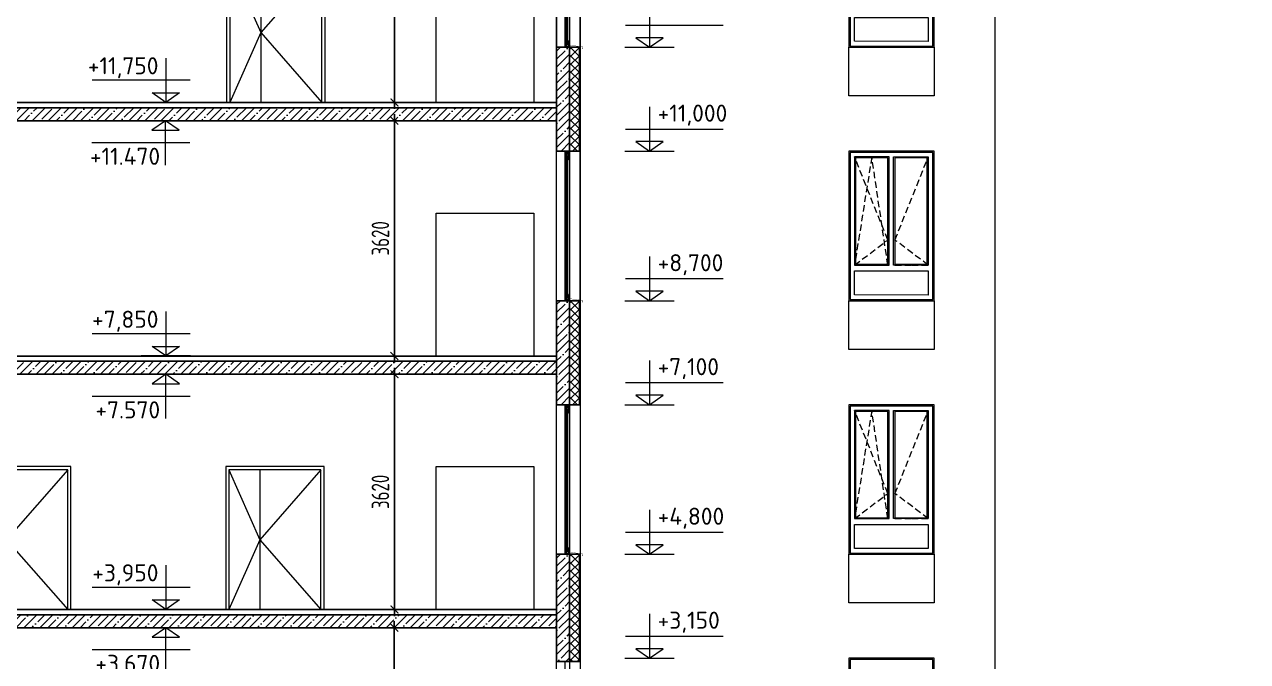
# Model space of a CAD drawing. Header units: millimetres. Extents: x -136099598 to 11807193, y 0 to 779331.
# Drawn here: x 689451 to 708253, y 291704 to 301504 of the extents above; entities that cross this region are included whole.
import ezdxf
from ezdxf import colors
from ezdxf.entities.mleader import LeaderData, LeaderLine
from ezdxf.math import Vec2, Vec3

# ---------------------------------------------------------------- set-up
doc = ezdxf.new("R2010")
doc.units = ezdxf.units.MM
doc.header["$MEASUREMENT"] = 0
doc.linetypes.add('ADSK_Штриховая_ш2 п1', pattern=[3, 2, -1])
doc.layers.get('0').update_dxf_attribs({"color": 250, "lineweight": 9})
doc.layers.get('Defpoints').update_dxf_attribs({"color": 8})
doc.layers.add('PDF _0', color=7, linetype='Continuous')
doc.layers.add('PDF _PDF _0', color=7, linetype='Continuous')
for name, color, linetype, lineweight in [('АР_Двери', 5, 'Continuous', 18), ('АР_Окна', 4, 'Continuous', 0), ('АР_Отметки', 250, 'Continuous', 15), ('АР_Стены фасадные', 7, 'Continuous', 30), ('АР_Тонкие', 250, 'Continuous', 5), ('АР_Штриховка', 253, 'Continuous', 13), ('СТЕНЫ кирпич ЛИДЕР', 250, 'Continuous', 15), ('Штриховка', 7, 'Continuous', 5)]:
    doc.layers.add(name, color=color, linetype=linetype, lineweight=lineweight)
doc.styles.add('ISOCPEUR', font='isocpeur.ttf', dxfattribs={"width": 0.7})
doc.styles.add('PDF ISOCPEUR', font='isocpeur.ttf')
doc.dimstyles.new('R_100', dxfattribs={"dimtxt": 270, "dimasz": 120, "dimexe": 100, "dimexo": 100, "dimgap": 80, "dimtad": 1, "dimdec": 0, "dimrnd": 5, "dimzin": 0, "dimdsep": 46, "dimtxsty": 'ISOCPEUR', "dimblk": 'ARCHTICK', "dimcen": 100, "dimdle": 100, "dimclrd": 256, "dimclre": 256, "dimclrt": 256, "dimadec": 0, "dimazin": 0, "dimtfac": 2, "dimtdec": 0, "dimtofl": 0, "dimtmove": 1, "dimatfit": 3, "dimfxl": 1, "dimtvp": 3, "dimtfill": 1, "dimtolj": 1, "dimtzin": 0, "dimarcsym": 0})

# ---------------------------------------------------------------- blocks, each defined once
blk = doc.blocks.new('A$Cd8d14d9d')
at = {"ltscale": 150}
for p, q in [((0, 682), (0, 0)), ((-372, 341), (1132, 341)), ((-380, 0), (380, 0))]:
    blk.add_line(p, q, dxfattribs=at)
blk.add_lwpolyline([(0, 0), (210, 147), (-210, 147), (0, 0)], dxfattribs=at)
blk = doc.blocks.new('A$C43487f58')
at = {"layer": 'АР_Окна', "ltscale": 150}
blk.add_lwpolyline([(360, 900), (0, 900), (0, 3200), (360, 3200)], close=True, dxfattribs=at)
at = {"layer": 'СТЕНЫ кирпич ЛИДЕР', "lineweight": 25, "ltscale": 100}
for p, q in [((0, 3200), (360, 3200)), ((0, 900), (360, 900))]:
    blk.add_line(p, q, dxfattribs=at)
blk = doc.blocks.new('A$C23baf8b1')
at = {"layer": 'АР_Двери', "ltscale": 150}
blk.add_line((4069, -1333), (4069, -3483), dxfattribs=at)
for points in [[(3080, -1283), (4595, -1283), (4595, -3483), (3080, -3483)], [(3130, -1333), (4545, -1333), (4545, -3483), (3130, -3483)]]:
    blk.add_lwpolyline(points, close=True, dxfattribs=at)
for points in [[(3130, -1333), (4069, -2408), (3130, -3483)], [(4545, -1333), (4069, -2408), (4545, -3483)]]:
    blk.add_lwpolyline(points, dxfattribs=at)
blk = doc.blocks.new('_ArchTick')
at = {"color": 0, "linetype": 'ByBlock', "const_width": 0.15}
blk.add_lwpolyline([(-0.5, -0.5), (0.5, 0.5)], dxfattribs=at)
blk = doc.blocks.new('*D1425')
at = {"lineweight": -2, "ltscale": 150, "transparency": 16777216}
for p, q in [((695344, 292224), (695037, 292224)), ((695137, 292324), (695137, 288454)), ((695523, 288554), (695037, 288554))]:
    blk.add_line(p, q, dxfattribs=at)
at = {"layer": 'Defpoints', "color": 0, "ltscale": 150, "transparency": 16777216}
for p in [(695444, 292224, 0), (695137, 288554), (695623, 288554, 0)]:
    blk.add_point(p, dxfattribs=at)
at = {"lineweight": -2, "ltscale": 150, "transparency": 16777216, "xscale": 120, "yscale": 120, "zscale": 120}
for p, rotation in [((695137, 292224), 90), ((695137, 288554), 270)]:
    blk.add_blockref('_ArchTick', p, dxfattribs=dict(at, rotation=rotation))
at = {"ltscale": 150, "transparency": 16777216, "insert": (694922, 290389), "char_height": 270, "attachment_point": 5, "rotation": 90, "style": 'ISOCPEUR', "bg_fill": 3, "box_fill_scale": 1.25, "bg_fill_color": 256, "bg_fill_true_color": 13158600, "bg_fill_transparency": 0}
blk.add_mtext('\\A1;3670', dxfattribs=at)
blk = doc.blocks.new('*D1426')
at = {"lineweight": -2, "ltscale": 150, "transparency": 16777216}
for p, q in [((695062, 296124), (695238, 296124)), ((695138, 292404), (695138, 296224)), ((694865, 292504), (695238, 292504))]:
    blk.add_line(p, q, dxfattribs=at)
at = {"layer": 'Defpoints', "color": 0, "ltscale": 150, "transparency": 16777216}
for p in [(694962, 296124, 0), (695138, 296124), (694765, 292504, 0)]:
    blk.add_point(p, dxfattribs=at)
at = {"lineweight": -2, "ltscale": 150, "transparency": 16777216, "xscale": 120, "yscale": 120, "zscale": 120}
for p, rotation in [((695138, 296124), 90), ((695138, 292504), 270)]:
    blk.add_blockref('_ArchTick', p, dxfattribs=dict(at, rotation=rotation))
at = {"ltscale": 150, "transparency": 16777216, "insert": (694923, 294314), "char_height": 270, "attachment_point": 5, "rotation": 90, "style": 'ISOCPEUR', "bg_fill": 3, "box_fill_scale": 1.25, "bg_fill_color": 256, "bg_fill_true_color": 13158600, "bg_fill_transparency": 0}
blk.add_mtext('\\A1;3620', dxfattribs=at)
blk = doc.blocks.new('*D1427')
at = {"lineweight": -2, "ltscale": 150, "transparency": 16777216}
for p, q in [((695138, 304104), (695138, 300204)), ((695083, 300304), (695238, 300304))]:
    blk.add_line(p, q, dxfattribs=at)
at = {"layer": 'Defpoints', "color": 0, "ltscale": 150, "transparency": 16777216}
for p in [(695138, 304004, 0), (694983, 300304, 0), (695138, 300304)]:
    blk.add_point(p, dxfattribs=at)
at = {"lineweight": -2, "ltscale": 150, "transparency": 16777216, "xscale": 120, "yscale": 120, "zscale": 120}
for p, rotation in [((695138, 304004), 90), ((695138, 300304), 270)]:
    blk.add_blockref('_ArchTick', p, dxfattribs=dict(at, rotation=rotation))
at = {"ltscale": 150, "transparency": 16777216, "insert": (694923, 302154), "char_height": 270, "attachment_point": 5, "rotation": 90, "style": 'ISOCPEUR', "bg_fill": 3, "box_fill_scale": 1.25, "bg_fill_color": 256, "bg_fill_true_color": 13158600, "bg_fill_transparency": 0}
blk.add_mtext('\\A1;3700', dxfattribs=at)
blk = doc.blocks.new('*D1428')
at = {"lineweight": -2, "ltscale": 150, "transparency": 16777216}
for p, q in [((695138, 300124), (695138, 296304)), ((695306, 300024), (695038, 300024)), ((695306, 296404), (695038, 296404))]:
    blk.add_line(p, q, dxfattribs=at)
at = {"layer": 'Defpoints', "color": 0, "ltscale": 150, "transparency": 16777216}
for p in [(695406, 300024, 0), (695138, 296404), (695406, 296404, 0)]:
    blk.add_point(p, dxfattribs=at)
at = {"lineweight": -2, "ltscale": 150, "transparency": 16777216, "xscale": 120, "yscale": 120, "zscale": 120}
for p, rotation in [((695138, 300024), 90), ((695138, 296404), 270)]:
    blk.add_blockref('_ArchTick', p, dxfattribs=dict(at, rotation=rotation))
at = {"ltscale": 150, "transparency": 16777216, "insert": (694923, 298214), "char_height": 270, "attachment_point": 5, "rotation": 90, "style": 'ISOCPEUR', "bg_fill": 3, "box_fill_scale": 1.25, "bg_fill_color": 256, "bg_fill_true_color": 13158600, "bg_fill_transparency": 0}
blk.add_mtext('\\A1;3620', dxfattribs=at)
blk = doc.blocks.new('_DotSmall')
at = {"color": 0, "linetype": 'ByBlock', "const_width": 0.5}
blk.add_lwpolyline([(-0.0625, 0, 1), (0.0625, 0, 1)], format="xyb", close=True, dxfattribs=at)
blk = doc.blocks.new('A$Ca7d7b90d')
for p, q in [((0, 2179), (0, 2161)), ((0, 2162), (0, 2100)), ((0, 2162), (7, 2162)), ((0, 2155), (0, 2162)), ((0, 2162), (7, 2162)), ((0, 2161), (0, 2154)), ((0, 2155), (0, 2155)), ((0, 2155), (0, 2155)), ((0, 2154), (0, 2155)), ((0, 2155), (0, 2155)), ((0, 2100), (16, 2096)), ((2, 2160), (7, 2160)), ((2, 2160), (2, 2151)), ((7, 2160), (2, 2160)), ((2, 2160), (2, 2151)), ((2, 2151), (17, 2151)), ((2, 2151), (17, 2151)), ((3, 2148), (3, 2131)), ((17, 2148), (3, 2148)), ((3, 2137), (3, 2114)), ((11, 2114), (3, 2114)), ((3, 2112), (3, 2101)), ((11, 2112), (3, 2112)), ((3, 2101), (12, 2099)), ((7, 2162), (7, 2160)), ((7, 2162), (7, 2160)), ((11, 2112), (15, 2107)), ((12, 2112), (16, 2107)), ((13, 2162), (22, 2162)), ((13, 2162), (13, 2160)), ((13, 2160), (13, 2162)), ((13, 2162), (22, 2162)), ((13, 2160), (17, 2160)), ((17, 2160), (13, 2160)), ((13, 2099), (16, 2098)), ((15, 2107), (15, 2102)), ((16, 2107), (16, 2101)), ((16, 2096), (16, 2076)), ((16, 2076), (16, 2075)), ((17, 2160), (17, 2151)), ((17, 2151), (17, 2160)), ((17, 2115), (21, 2112)), ((17, 2075), (17, 2075)), ((17, 2074), (17, 2065)), ((18, 2112), (18, 2106)), ((18, 2105), (18, 2084)), ((19, 2160), (22, 2160)), ((19, 2160), (19, 2151)), ((22, 2160), (19, 2160)), ((19, 2160), (19, 2151)), ((19, 2151), (32, 2160)), ((19, 2151), (32, 2151)), ((19, 2151), (19, 2151)), ((19, 2148), (32, 2148)), ((19, 2145), (19, 2115)), ((19, 2115), (21, 2115)), ((19, 2115), (31, 2115)), ((19, 2074), (19, 2066)), ((21, 2146), (21, 2115)), ((21, 2146), (49, 2146)), ((21, 2112), (31, 2112)), ((22, 2162), (22, 2160)), ((22, 2162), (22, 2160)), ((24, 2069), (24, 2074)), ((25, 2068), (24, 2068)), ((25, 2108), (25, 2112)), ((34, 2108), (25, 2108)), ((25, 2078), (55, 2080)), ((25, 2075), (25, 2078)), ((26, 2074), (25, 2075)), ((26, 2069), (26, 2074)), ((28, 2069), (26, 2069)), ((26, 2069), (26, 2069)), ((29, 2068), (28, 2069)), ((30, 2146), (30, 2144)), ((30, 2144), (39, 2144)), ((31, 2116), (31, 2112)), ((31, 2116), (38, 2116)), ((32, 2160), (32, 2179)), ((32, 2179), (32, 2179)), ((33, 2099), (33, 2104)), ((33, 2104), (35, 2104)), ((34, 2106), (34, 2108)), ((35, 2106), (34, 2106)), ((47, 2098), (34, 2098)), ((35, 2104), (35, 2106)), ((38, 2151), (51, 2151)), ((38, 2148), (51, 2148)), ((38, 2116), (38, 2112)), ((38, 2115), (50, 2115)), ((38, 2112), (52, 2112)), ((39, 2146), (39, 2144)), ((58, 2107), (45, 2107)), ((45, 2107), (45, 2105)), ((45, 2105), (47, 2105)), ((47, 2162), (56, 2162)), ((47, 2162), (47, 2160)), ((47, 2160), (51, 2160)), ((47, 2105), (47, 2099)), ((49, 2146), (49, 2115)), ((49, 2115), (51, 2115)), ((50, 2119), (66, 2119)), ((51, 2160), (51, 2151)), ((51, 2148), (51, 2115)), ((52, 2148), (66, 2148)), ((52, 2112), (52, 2110)), ((52, 2110), (56, 2110)), ((53, 2160), (56, 2160)), ((53, 2160), (53, 2151)), ((53, 2151), (68, 2151)), ((55, 2080), (55, 2067)), ((56, 2162), (56, 2160)), ((56, 2110), (56, 2117)), ((56, 2117), (66, 2117)), ((57, 2103), (57, 2106)), ((57, 2106), (58, 2106)), ((63, 2103), (57, 2103)), ((57, 2080), (57, 2066)), ((58, 2106), (58, 2107)), ((65, 2107), (61, 2107)), ((61, 2107), (61, 2106)), ((61, 2106), (63, 2106)), ((63, 2106), (63, 2103)), ((66, 2117), (65, 2110)), ((65, 2110), (70, 2110)), ((65, 2063), (65, 2107)), ((66, 2148), (66, 2123)), ((66, 2133), (66, 2119)), ((70, 2165), (70, 2179)), ((70, 2171), (70, 2110)), ((18, 2064), (27, 2060)), ((20, 2065), (27, 2062)), ((26, 2067), (26, 2067)), ((27, 2062), (27, 2066)), ((27, 2060), (29, 2060)), ((29, 2060), (29, 2068)), ((29, 2060), (30, 2056)), ((39, 2060, 0), (34, 2060, 0)), ((49, 2060, 0), (43, 2060)), ((53, 2058), (52, 2057, 0)), ((55, 2067), (53, 2067)), ((53, 2067), (53, 2064)), ((53, 2064), (54, 2064)), ((54, 2061), (53, 2061)), ((53, 2061), (53, 2058)), ((53, 2058), (54, 2058)), ((54, 2058), (64, 2062)), ((54, 2061), (54, 2061)), ((57, 2063), (56, 2065)), ((58, 2062), (56, 2061)), ((59, 2065), (58, 2066)), ((59, 2062), (63, 2063))]:
    blk.add_line(p, q)
at = {"elevation": 0}
for points in [[(70, 2191), (70, 2179), (0, 2179), (0, 2191)], [(52, 2071), (29, 2071), (29, 2075), (52, 2075)], [(56, 2162), (56, 2160), (53, 2160), (53, 2151), (68, 2151), (68, 2160), (62, 2160), (62, 2162), (70, 2162), (70, 2171), (70, 2179), (38, 2179), (38, 2151), (51, 2151), (51, 2160), (47, 2160), (47, 2162), (56, 2162)]]:
    blk.add_lwpolyline(points, close=True, dxfattribs=at)
for points in [[(18, 2112), (24, 2112), (24, 2106), (18, 2106)], [(18, 2105), (24, 2105), (24, 2084), (18, 2084)], [(24, 2074), (19, 2074)], [(45, 2079), (43, 2079), (43, 2077), (37, 2077), (38, 2079), (35, 2079), (35, 2077), (30, 2077), (30, 2078), (25, 2078), (25, 2075), (29, 2075), (29, 2075)], [(52, 2075), (55, 2077), (55, 2078), (54, 2078), (54, 2079), (52, 2079), (52, 2080), (51, 2080), (51, 2077), (45, 2077), (45, 2079)], [(65, 2107), (67, 2107), (67, 2108), (70, 2108), (70, 2110)]]:
    blk.add_lwpolyline(points)
for points in [[(22, 2077), (22, 2077, -0.220624), (22, 2078), (23, 2080, 0.200745), (23, 2080), (22, 2081), (21, 2078, 0.137154), (21, 2077), (21, 2076), (21, 2076, -0.294881), (20, 2077), (20, 2077, -0.24632), (20, 2078), (22, 2081), (19, 2081), (19, 2082), (22, 2082, -0.154463), (23, 2082), (23, 2081, -0.295046), (24, 2080), (23, 2077), (24, 2077), (24, 2077, -0.392087)], [(55, 2105), (54, 2082), (26, 2080), (26, 2082), (25, 2083), (25, 2089), (27, 2089), (27, 2090), (25, 2090), (25, 2105), (30, 2105), (30, 2099, 0.414214), (31, 2098), (31, 2098), (31, 2096, 0.414214), (32, 2095), (38, 2095), (38, 2093), (40, 2093), (40, 2095), (41, 2095), (41, 2093), (43, 2093), (43, 2095), (47, 2095), (49, 2095, 0.414214), (50, 2096), (50, 2105)]]:
    blk.add_lwpolyline(points, format="xyb", close=True, dxfattribs=at)
blk.add_lwpolyline([(57, 2080), (56, 2082), (56, 2101), (63, 2101, -0.414214), (63, 2100), (63, 2063)], format="xyb")
for centre, radius, start, end in [((15, 2113), 4.13, 32.5036, 171.0739), ((15, 2113), 3.06, 35.6724, 187.8932), ((15, 2099), 3.16, 97.2423, 180.0057), ((15, 2099), 2.09, 57.6218, 197.7088), ((17, 2075), 0.803, 180, 240), ((17, 2074), 0.803, 0, 60), ((25, 2069), 0.803, 180, 225), ((35, 2114), 4.87, 196.2855, 343.7145), ((34, 2099), 0.803, 180, 270), ((47, 2099), 0.803, 270, 0), ((18, 2065), 0.803, 180, 246.4843), ((20, 2066), 0.803, 180, 246.4843), ((26, 2068), 0.803, 225, 270), ((26, 2066), 0.803, 0, 90), ((55, 2064), 0.803, 41.6297, 176.6297), ((55, 2061), 0.803, 180, 315), ((58, 2066), 0.803, 180, 229.7384), ((57, 2063), 0.803, 315, 49.7384), ((57, 2063), 2.55, 333.5184, 49.7384), ((64, 2063), 0.803, 291.1065, 0)]:
    blk.add_arc(centre, radius, start, end)
at = {"layer": 'АР_Стены фасадные', "lineweight": 15}
for p, q in [((0, -47), (0, -109)), ((17, -98), (2, -98)), ((2, -98), (2, -107)), ((12, -46), (4, -48)), ((4, -48), (4, -59)), ((4, -59), (4, -48)), ((11, -59), (4, -59)), ((4, -60), (4, -76)), ((11, -60), (4, -60)), ((15, -76), (4, -76)), ((4, -78), (4, -95)), ((15, -78), (4, -78)), ((4, -95), (17, -95)), ((8, -76), (8, -78)), ((8, -95), (8, -98)), ((15, -53), (11, -59)), ((16, -53), (12, -59)), ((13, -61), (12, -62)), ((12, -76), (12, -78)), ((12, -95), (12, -98)), ((15, -62), (14, -64)), ((16, -48), (15, -48)), ((15, -53), (15, -49)), ((17, -63), (15, -76)), ((15, -78), (17, -95)), ((16, -23), (16, -22)), ((16, -43), (16, -23)), ((16, -53), (16, -48)), ((21, -59), (16, -63)), ((17, -22), (17, -21)), ((19, -62), (17, -77)), ((17, -77), (19, -95)), ((17, -98), (17, -107)), ((18, -11), (27, -7)), ((18, -21), (18, -11)), ((18, -52), (18, -31)), ((18, -59), (18, -53)), ((19, -21), (19, -13)), ((50, -62), (19, -62)), ((19, -65), (19, -95)), ((21, -65), (19, -65)), ((19, -95), (33, -95)), ((33, -98), (19, -98)), ((19, -98), (19, -107)), ((20, -12), (27, -9)), ((34, -59), (21, -59)), ((21, -65), (21, -93)), ((49, -93), (21, -93)), ((25, -14), (24, -15)), ((24, -16), (24, -21)), ((26, -21), (25, -22)), ((25, -22), (25, -25)), ((25, -25), (55, -27)), ((34, -54), (25, -54)), ((25, -54), (25, -59)), ((26, -14), (26, -14)), ((28, -16), (26, -16)), ((26, -16), (26, -16)), ((26, -16), (26, -21)), ((27, -7), (29, -7)), ((27, -9), (27, -13)), ((29, -15), (28, -16)), ((29, -7), (30, -3)), ((29, -7), (29, -15)), ((33, -45), (33, -51)), ((33, -51), (35, -51)), ((39, -7), (34, -7)), ((47, -45), (34, -45)), ((35, -53), (34, -53)), ((34, -53), (34, -54)), ((34, -59), (34, -62)), ((35, -51), (35, -53)), ((52, -59), (36, -59)), ((36, -59), (36, -62)), ((40, -95), (51, -95)), ((51, -98), (40, -98)), ((49, -7), (43, -7)), ((45, -54), (45, -52)), ((45, -52), (47, -52)), ((58, -54), (45, -54)), ((47, -52), (47, -45)), ((49, -93), (49, -65)), ((51, -65), (49, -65)), ((50, -62), (55, -76)), ((53, -5), (51, -4)), ((51, -95), (51, -65)), ((51, -95), (55, -76)), ((51, -98), (51, -107)), ((57, -56), (52, -56)), ((52, -59), (52, -56)), ((53, -8), (53, -5)), ((53, -5), (54, -5)), ((54, -8), (53, -8)), ((53, -14), (53, -11)), ((53, -11), (54, -11)), ((55, -14), (53, -14)), ((53, -95), (55, -82)), ((53, -95), (66, -95)), ((68, -98), (53, -98)), ((53, -98), (53, -107)), ((54, -5), (64, -9)), ((54, -8), (54, -8)), ((66, -69), (54, -69)), ((54, -69), (56, -76)), ((55, -27), (55, -14)), ((66, -82), (55, -82)), ((57, -9), (56, -8)), ((57, -10), (56, -12)), ((57, -56), (56, -64)), ((66, -64), (56, -64)), ((56, -80), (56, -76)), ((66, -80), (56, -80)), ((57, -27), (57, -13)), ((63, -50), (57, -50)), ((57, -50), (57, -53)), ((57, -53), (58, -53)), ((59, -12), (58, -13)), ((58, -53), (58, -54)), ((59, -9), (63, -10)), ((61, -54), (61, -53)), ((61, -53), (63, -53)), ((65, -54), (61, -54)), ((63, -53), (63, -50)), ((65, -10), (65, -54)), ((70, -56), (65, -56)), ((65, -56), (66, -64)), ((66, -80), (66, -69)), ((66, -95), (66, -82)), ((70, -56), (70, -109))]:
    blk.add_line(p, q, dxfattribs=at)
for points in [[(31, 2071), (31, -18)], [(34, 2071), (34, -18)], [(39, 2071), (39, -18)], [(43, 2071), (43, -18)], [(49, 2071), (49, -18)], [(52, 2071), (52, -18)], [(18, -52), (24, -52), (24, -31), (18, -31)], [(18, -59), (24, -59), (24, -53), (18, -53)], [(24, -21), (19, -21)], [(45, -26), (43, -26), (43, -24), (38, -24), (38, -26), (35, -25), (35, -24), (30, -24), (30, -25), (26, -25), (26, -22), (29, -22), (29, -22)], [(36, -62), (36, -59), (52, -59), (52, -56), (57, -56), (56, -64), (66, -64), (65, -56), (70, -56), (70, -109), (64, -109), (64, -107), (68, -107), (68, -98), (53, -98), (53, -107), (56, -107), (56, -109), (47, -109), (47, -107), (51, -107), (51, -98), (40, -98), (40, -95), (51, -95), (55, -76), (50, -62), (36, -62)], [(52, -22), (55, -24), (55, -24), (54, -24), (54, -26), (52, -26), (52, -27), (51, -27), (51, -24), (45, -24), (45, -26)], [(65, -54), (67, -54), (67, -55), (70, -55), (70, -56)]]:
    blk.add_lwpolyline(points, dxfattribs=at)
for points in [[(16, -43), (16, -45), (13, -45, 0.379688), (15, -48), (16, -48), (16, -53), (12, -59, 0.457708), (16, -63), (21, -59), (34, -59), (34, -62), (19, -62), (17, -77), (19, -95), (33, -95), (33, -98), (19, -98), (19, -107), (23, -107), (23, -109), (13, -109), (13, -107), (17, -107), (17, -98), (2, -98), (2, -107), (6, -107), (6, -109), (0, -109), (0, -47), (16, -43)], [(57, -27), (56, -29), (56, -48), (63, -48, 0.414214), (63, -47), (63, -10)]]:
    blk.add_lwpolyline(points, format="xyb", dxfattribs=at)
for points in [[(23, -24), (23, -24, 0.220624), (22, -25), (23, -27, -0.200745), (23, -27), (23, -28), (21, -25, -0.137154), (21, -24), (21, -23), (21, -23, 0.294881), (20, -24), (20, -24, 0.24632), (20, -25), (22, -28), (19, -28), (19, -29), (22, -29, 0.154463), (23, -28), (23, -28, 0.295046), (24, -27), (23, -24), (24, -24), (24, -24, 0.392087)], [(55, -52), (54, -29), (26, -26), (26, -29), (25, -30), (25, -36), (28, -36), (28, -37), (25, -37), (25, -52), (30, -52), (30, -46, -0.414214), (31, -45), (31, -45), (31, -43, -0.414214), (32, -42), (38, -42), (38, -40), (40, -40), (40, -42), (41, -42), (41, -40), (43, -40), (43, -42), (47, -42), (49, -42, -0.414214), (50, -43), (50, -52)]]:
    blk.add_lwpolyline(points, format="xyb", close=True, dxfattribs=at)
for points in [[(52, -18), (29, -18), (29, -22), (52, -22)], [(65, -66), (54, -66), (54, -68), (65, -68)]]:
    blk.add_lwpolyline(points, close=True, dxfattribs=at)
for centre, radius, start, end in [((15, -60), 3.88, 184.6729, 304.0229), ((15, -46), 3.43, 185.2138, 261.6464), ((16, -59), 3.56, 178.2218, 276.5977), ((16, -46), 2.31, 167.4935, 258.8856), ((35, -61), 4.87, 17.4307, 162.5693), ((35, -60), 2.63, 23.4637, 156.5363), ((34, -45), 0.8, 90, 180), ((47, -45), 0.8, 0, 90)]:
    blk.add_arc(centre, radius, start, end, dxfattribs=at)
at = {"layer": 'АР_Тонкие', "lineweight": 15}
for centre, radius, start, end in [((17, -22), 0.8, 120, 180), ((17, -21), 0.8, 300, 0), ((18, -11), 0.8, 113.5158, 180), ((20, -13), 0.8, 113.5158, 180), ((25, -16), 0.8, 135, 180), ((26, -15), 0.8, 90, 135), ((26, -13), 0.8, 270, 0), ((55, -8), 0.8, 45, 180), ((55, -11), 0.8, 183.3703, 318.3703), ((57, -10), 0.8, 310.2616, 45), ((58, -13), 0.8, 130.2616, 180), ((57, -10), 2.54, 310.2616, 26.4816), ((64, -10), 0.8, 0, 68.8935)]:
    blk.add_arc(centre, radius, start, end, dxfattribs=at)

msp = doc.modelspace()

# ---------------------------------------------------------------- hatches: boundary and pattern name
at = {"ltscale": 100, "transparency": 33554687}
h = msp.add_hatch(dxfattribs=at)
h.set_pattern_fill('ANSI35', color=0, scale=700)
h.set_pattern_definition([(45, (4023.09, 13860.8), (-123.743687, 123.743687), []), (45, (4146.83, 13860.8), (-123.743687, 123.743687), [218.75, -43.75, 0, -43.75])])
h.paths.add_polyline_path([(697832.273, 301153.552), (697832.211, 299554.357), (697632.302, 299554.357), (697632.364, 301153.552)])
h = msp.add_hatch(dxfattribs=at)
h.set_pattern_fill('ANSI35', color=0, scale=700)
h.paths.add_polyline_path([(683902.242, 300223.769), (683902.242, 300023.984), (697632.249, 300023.984), (697632.234, 300223.984)])
h = msp.add_hatch(dxfattribs=at)
h.set_pattern_fill('ANSI35', color=0, scale=700)
h.set_pattern_definition([(45, (4023.09, 9960.8), (-123.743687, 123.743687), []), (45, (4146.83, 9960.8), (-123.743687, 123.743687), [218.75, -43.75, 0, -43.75])])
h.paths.add_polyline_path([(697832.273, 297253.552), (697832.211, 295654.357), (697632.302, 295654.357), (697632.364, 297253.552)])
h = msp.add_hatch(dxfattribs=at)
h.set_pattern_fill('ANSI35', color=0, scale=700)
h.paths.add_polyline_path([(697632.234, 296323.984), (697632.249, 296123.984), (683902.249, 296123.984), (683902.234, 296323.658)])
h = msp.add_hatch(dxfattribs=at)
h.set_pattern_fill('ANSI35', color=0, scale=700)
h.set_pattern_definition([(45, (4023.09, 6060.8), (-123.743687, 123.743687), []), (45, (4146.83, 6060.8), (-123.743687, 123.743687), [218.75, -43.75, 0, -43.75])])
h.paths.add_polyline_path([(697832.273, 293353.552), (697832.211, 291704.357), (697632.302, 291704.357), (697632.364, 293353.552)])
h = msp.add_hatch(dxfattribs=at)
h.set_pattern_fill('ANSI35', color=0, scale=700)
h.paths.add_polyline_path([(697632.234, 292423.984), (697632.249, 292223.984), (683902.249, 292223.984), (683902.234, 292423.658)])
at = {"layer": 'Штриховка', "transparency": 33554636}
h = msp.add_hatch(dxfattribs=at)
h.set_pattern_fill('ANSI37', color=256, scale=700)
h.set_pattern_definition([(45, (-0.12, 10900.375), (-61.871843, 61.871843), []), (135, (-0.12, 10900.375), (-61.871843, -61.871843), [])])
h.paths.add_polyline_path([(697982.15, 301153.552), (697982.242, 299554.358), (697832.242, 299554.357), (697832.242, 301153.552)])
h = msp.add_hatch(dxfattribs=at)
h.set_pattern_fill('ANSI37', color=256, scale=700)
h.set_pattern_definition([(45, (-0.12, 7000.375), (-61.871843, 61.871843), []), (135, (-0.12, 7000.375), (-61.871843, -61.871843), [])])
h.paths.add_polyline_path([(697982.15, 297253.552), (697982.242, 295654.358), (697832.242, 295654.357), (697832.242, 297253.552)])
h = msp.add_hatch(dxfattribs=at)
h.set_pattern_fill('ANSI37', color=256, scale=700)
h.set_pattern_definition([(45, (-0.12, 3100.375), (-61.871843, 61.871843), []), (135, (-0.12, 3100.375), (-61.871843, -61.871843), [])])
h.paths.add_polyline_path([(697982.15, 293353.552), (697982.242, 291704.358), (697832.242, 291704.357), (697832.242, 293353.552)])

# ---------------------------------------------------------------- linework, layer by layer
at = {"ltscale": 150}
msp.add_line((704375.787, 287898.806, 0.403), (704375.787, 308453.574), dxfattribs=at)
at = {"ltscale": 150, "elevation": 0.403}
for points in [[(697282.518, 300303.982), (695782.518, 300303.982), (695782.518, 302503.178), (697282.518, 302503.178)], [(697282.518, 296403.982), (695782.518, 296403.982), (695782.518, 298603.178), (697282.518, 298603.178)]]:
    msp.add_lwpolyline(points, close=True, dxfattribs=at)
at = {"ltscale": 150}
msp.add_lwpolyline([(697282.518, 292503.982), (695782.518, 292503.982), (695782.518, 294703.178), (697282.518, 294703.178)], close=True, dxfattribs=at)
at = {"layer": 'PDF _0', "linetype": 'ADSK_Штриховая_ш2 п1', "lineweight": 0, "ltscale": 50}
for points in [[(702723.028, 297801.976), (702477.092, 299466.315), (702211.156, 297801.976), (702723.028, 298188.552), (702211.156, 299466.315)], [(702832.966, 297801.976), (703091.402, 297801.976), (703344.838, 297801.976), (702832.966, 298188.552), (703344.838, 299466.315)], [(702723.028, 293901.976), (702477.092, 295566.315), (702211.156, 293901.976), (702723.028, 294288.552), (702211.156, 295566.315)], [(702832.966, 293901.976), (703091.402, 293901.976), (703344.838, 293901.976), (702832.966, 294288.552), (703344.838, 295566.315)]]:
    msp.add_lwpolyline(points, dxfattribs=at)
at = {"layer": 'PDF _PDF _0', "lineweight": 0}
for points in [[(702122.242, 301153.552), (703433.752, 301153.552), (703433.752, 303454.357), (702122.242, 303454.357)], [(702142.242, 301171.545), (703413.752, 301171.545), (703413.752, 303434.357), (702142.242, 303434.357)], [(703343.751, 301241.327), (702212.243, 301245.348), (702212.242, 301613), (703343.754, 301613)], [(702122.242, 297253.552), (703433.752, 297253.552), (703433.752, 299554.357), (702122.242, 299554.357)], [(702142.242, 297271.545), (703413.752, 297271.545), (703413.752, 299534.357), (702142.242, 299534.357)], [(702211.156, 297801.976), (702743.028, 297801.976), (702743.028, 299466.315), (702211.156, 299466.315)], [(702227.242, 297816.906), (702723.028, 297817.919), (702723.028, 299450.371), (702227.242, 299449.357)], [(703344.838, 297801.976), (702812.966, 297801.976), (702812.966, 299466.315), (703344.838, 299466.315)], [(702829.052, 297816.906), (703329.838, 297817.722), (703329.838, 299450.173), (702829.052, 299449.357)], [(703343.751, 297341.327), (702212.243, 297345.348), (702212.242, 297713), (703343.754, 297713)], [(702122.242, 293353.552), (703433.752, 293353.552), (703433.752, 295654.357), (702122.242, 295654.357)], [(702142.242, 293371.545), (703413.752, 293371.545), (703413.752, 295634.357), (702142.242, 295634.357)], [(702211.156, 293901.976), (702743.028, 293901.976), (702743.028, 295566.315), (702211.156, 295566.315)], [(703344.838, 293901.976), (702812.966, 293901.976), (702812.966, 295566.315), (703344.838, 295566.315)], [(702227.242, 293916.906), (702723.028, 293917.919), (702723.028, 295550.371), (702227.242, 295549.357)], [(702829.052, 293916.906), (703329.838, 293917.722), (703329.838, 295550.173), (702829.052, 295549.357)], [(703343.751, 293441.327), (702212.243, 293445.348), (702212.242, 293813), (703343.754, 293813)], [(702122.242, 289453.552), (703433.752, 289453.552), (703433.752, 291754.357), (702122.242, 291754.357)], [(702142.242, 289471.545), (703413.752, 289471.545), (703413.752, 291734.357), (702142.242, 291734.357)]]:
    msp.add_lwpolyline(points, close=True, dxfattribs=at)
at = {"layer": 'АР_Окна', "ltscale": 150, "elevation": 0.403}
for points in [[(697762.579, 303453.59), (697832.242, 303453.552), (697832.242, 301153.552), (697762.579, 301153.552)], [(697762.579, 299553.59), (697832.242, 299553.552), (697832.242, 297253.552), (697762.579, 297253.552)], [(697762.579, 299478.783), (697832.242, 299478.783), (697832.242, 299553.59), (697762.579, 299553.59)], [(697762.579, 297253.59), (697832.242, 297253.59), (697832.242, 297328.397), (697762.579, 297328.397)], [(697762.579, 295653.59), (697832.242, 295653.552), (697832.242, 293353.552), (697762.579, 293353.552)], [(697762.579, 295578.783), (697832.242, 295578.783), (697832.242, 295653.59), (697762.579, 295653.59)], [(697762.579, 293353.59), (697832.242, 293353.59), (697832.242, 293428.397), (697762.579, 293428.397)], [(697992.242, 289403.552), (697632.242, 289403.552), (697632.242, 291704.357), (697992.242, 291704.357)], [(697762.579, 291704.377), (697832.242, 291704.338), (697832.242, 289403.552), (697762.579, 289403.552)]]:
    msp.add_lwpolyline(points, close=True, dxfattribs=at)
at = {"layer": 'АР_Штриховка', "const_width": 4.536, "elevation": 0.403}
for points in [[(698032.291, 301126.379), (698023.903, 301138.266, -0.629962256), (698025.36, 301141.31), (698033.006, 301141.31, 0.397197195), (698035.285, 301143.463), (698035.285, 301156.005, 0.373560684), (698032.708, 301158.973), (697835.908, 301185.913), (697835.908, 301205.572)], [(698032.291, 297226.379), (698023.903, 297238.266, -0.629962256), (698025.36, 297241.31), (698033.006, 297241.31, 0.397197195), (698035.285, 297243.463), (698035.285, 297256.005, 0.373560684), (698032.708, 297258.973), (697835.908, 297285.913), (697835.908, 297305.572)], [(698032.291, 293326.417), (698023.903, 293338.305, -0.629962256), (698025.36, 293341.348), (698033.006, 293341.348, 0.397197195), (698035.285, 293343.502), (698035.285, 293356.043, 0.373560684), (698032.708, 293359.011), (697835.908, 293385.952), (697835.908, 293405.61)]]:
    msp.add_lwpolyline(points, format="xyb", dxfattribs=at)
at = {"layer": 'СТЕНЫ кирпич ЛИДЕР', "lineweight": 25, "ltscale": 100}
for p, q in [((697992.242, 295654.357, 0.403), (697992.242, 305374.516, -0.296)), ((697982.242, 301153.552, 0.403), (697982.242, 299554.357, 0.403)), ((683902.242, 300303.982, 0.403), (697632.242, 300303.982, 0.403)), ((683902.242, 300223.982, 0.403), (697632.242, 300223.982, 0.403)), ((683902.242, 300023.982, 0.403), (697632.242, 300023.982, 0.403)), ((697982.242, 297253.552, 0.403), (697982.242, 295654.357, 0.403)), ((683902.242, 296403.982, 0.403), (697632.242, 296403.982, 0.403)), ((683902.242, 296323.982, 0.403), (697632.242, 296323.982, 0.403)), ((683902.242, 296123.982, 0.403), (697632.242, 296123.982, 0.403)), ((697982.242, 293353.552, 0.403), (697982.242, 291704.357, 0.403)), ((697992.242, 291704.357, 0.403), (697992.242, 293353.552, 0.403)), ((683902.242, 292503.982, 0.403), (697632.242, 292503.982, 0.403)), ((683902.242, 292423.982, 0.403), (697632.242, 292423.982, 0.403)), ((683902.242, 292223.982, 0.403), (697632.242, 292223.982, 0.403)), ((697632.242, 291704.357, 0.403), (697992.242, 291704.357, 0.403))]:
    msp.add_line(p, q, dxfattribs=at)
at = {"layer": 'СТЕНЫ кирпич ЛИДЕР', "lineweight": 25, "ltscale": 100, "elevation": 0.403}
for points in [[(697632.242, 305374.516), (697632.242, 301153.552)], [(697632.242, 301153.552), (697632.242, 299554.357)], [(697832.242, 299554.357), (697832.242, 301153.552)], [(697632.242, 297253.552), (697632.242, 295654.357)], [(697832.242, 295654.357), (697832.242, 297253.552)], [(697632.242, 293353.552), (697632.242, 291704.357)], [(697832.242, 291704.357), (697832.242, 293353.552)]]:
    msp.add_lwpolyline(points, dxfattribs=at)
at = {"layer": 'СТЕНЫ кирпич ЛИДЕР', "ltscale": 100}
for points in [[(702122.242, 301153.552), (703433.752, 301153.552), (703433.752, 300405.122), (702122.242, 300405.122)], [(702122.242, 297253.552), (703433.752, 297253.552), (703433.752, 296505.122), (702122.242, 296505.122)], [(702122.242, 293353.552), (703433.752, 293353.552), (703433.752, 292605.122), (702122.242, 292605.122)]]:
    msp.add_lwpolyline(points, close=True, dxfattribs=at)

# ---------------------------------------------------------------- block references
at = {"ltscale": 150}
for name, p in [('A$C43487f58', (697632.473, 300253.982, 0.403)), ('A$Cd8d14d9d', (699061.235, 301153.552)), ('A$Cd8d14d9d', (699061.235, 299554.357)), ('A$C43487f58', (697632.473, 296353.982, 0.403)), ('A$Cd8d14d9d', (699061.235, 297253.552)), ('A$Cd8d14d9d', (699061.235, 295654.357)), ('A$C43487f58', (697632.473, 292453.982, 0.403)), ('A$Cd8d14d9d', (699061.235, 293353.552)), ('A$Cd8d14d9d', (699061.235, 291754.357))]:
    msp.add_blockref(name, p, dxfattribs=at)
at = {"lineweight": 35, "ltscale": 150, "xscale": -1}
for p in [(697832.101, 301262.395, 0.403), (697832.241, 297362.395, 0.403), (697832.101, 293462.433, 0.403)]:
    msp.add_blockref('A$Ca7d7b90d', p, dxfattribs=at)
at = {"ltscale": 150, "xscale": -1}
for p in [(697154.615, 303786.494), (693245.955, 295986.494), (697139.613, 295986.494)]:
    msp.add_blockref('A$C23baf8b1', p, dxfattribs=at)
at = {"ltscale": 150, "xscale": -1, "rotation": 359.9992924696829}
for p in [(691625.675, 300303.987, 0.403), (691625.245, 296404.417, 0.403), (691625.675, 292503.987, 0.403)]:
    msp.add_blockref('A$Cd8d14d9d', p, dxfattribs=at)
at = {"layer": 'СТЕНЫ кирпич ЛИДЕР', "lineweight": 25, "ltscale": 100, "rotation": 180.000707530317}
for p in [(691619.939, 300023.982, 0.403), (691626.539, 296123.982, 0.403), (691626.539, 292223.982, 0.403)]:
    msp.add_blockref('A$Cd8d14d9d', p, dxfattribs=at)

# ---------------------------------------------------------------- texts
at = {"layer": 'PDF _0', "lineweight": 0, "char_height": 262.4934, "style": 'PDF ISOCPEUR'}
for s, insert, attachment_point in [('+11,750', (691511.323, 300676.549, 0.403), 9), ('+11.470', (691537.068, 299607.167, 0.107), 3), ('+7,850', (691511.323, 296776.549, 0.403), 9), ('+7.570', (691537.068, 295707.167, 0.107), 3), ('+3,950', (691511.323, 292876.549, 0.403), 9), ('+3.670', (691537.068, 291807.167, 0.107), 3)]:
    msp.add_mtext(s, dxfattribs=dict(at, insert=insert, attachment_point=attachment_point))
at = {"layer": 'PDF _0', "lineweight": 0, "char_height": 262.4934, "attachment_point": 7, "rotation": 359.9973858, "style": 'PDF ISOCPEUR'}
for s, insert in [('+11,000', (699184.727, 299947.577)), ('+8,700', (699184.727, 297646.771)), ('+7,100', (699184.727, 296047.577)), ('+4,800', (699184.727, 293746.771)), ('+3,150', (699184.727, 292147.577))]:
    msp.add_mtext(s, dxfattribs=dict(at, insert=insert))

# ---------------------------------------------------------------- next in the draw order: dimensions: what is measured, and where the dimension line sits
at = {"ltscale": 150}
for base, p1, p2, picture, middle in [((695137.966, 300303.982), (695137.966, 304003.98, 0.403), (694982.817, 300303.982, 0.403), '*D1427', (694922.966, 302153.981)), ((695137.311, 288553.982, 0.403), (695443.682, 292223.982, 0.806), (695623.053, 288553.982, 0.787), '*D1425', (694922.311, 290388.982, 0.403))]:
    dim = msp.add_linear_dim(base=base, p1=p1, p2=p2, angle=90, dimstyle='R_100', override={"dimpost": '\\X'}, dxfattribs=at)
    dim.commit()
    dim.dimension.update_dxf_attribs({"geometry": picture, "text_midpoint": middle})

# ---------------------------------------------------------------- next in the draw order: dimensions: what is measured, and where the dimension line sits
dim = msp.add_linear_dim(base=(695137.966, 296123.982), p1=(694765.477, 292503.982, 0.403), p2=(694962.195, 296123.982, 0.403), angle=90, dimstyle='R_100', override={"dimpost": '\\X'}, dxfattribs=at)
dim.commit()
dim.dimension.update_dxf_attribs({"geometry": '*D1426', "text_midpoint": (694922.966, 294313.982)})

# ---------------------------------------------------------------- next in the draw order: dimensions: what is measured, and where the dimension line sits
dim = msp.add_linear_dim(base=(695137.966, 296403.982), p1=(695406.368, 300023.982, 0.403), p2=(695406.368, 296403.982, 0.403), angle=90, dimstyle='R_100', override={"dimpost": '\\X'}, dxfattribs=at)
dim.commit()
dim.dimension.update_dxf_attribs({"geometry": '*D1428', "text_midpoint": (694922.966, 298213.982)})

# ---------------------------------------------------------------- next in the draw order: leaders
at = {"layer": 'АР_Отметки'}
ml = msp.add_multileader_mtext('Standard', dxfattribs=at)
ml.set_content('Л.2', color=256, style='ISOCPEUR')
ml.set_leader_properties(color=256, linetype='Continuous', lineweight=-1)
ml.set_arrow_properties(name='DOTSMALL')
ml.build(insert=Vec2(0, 0))
ml.multileader.update_dxf_attribs({"has_text_frame": 1, "text_left_attachment_type": 4, "text_right_attachment_type": 4, "dogleg_length": 100, "arrow_head_size": 280.8})
ctx = ml.context
ctx.base_point, ctx.char_height, ctx.arrow_head_size, ctx.landing_gap_size, ctx.plane_origin = Vec3(757009.836, 304935.888), 390, 280.8, 78, Vec3(796377.867, 286803.821)
ctx.left_attachment, ctx.right_attachment = 4, 4
notes = []
notes.append((ctx, [(0, (0, 0, 0), (0, 0), (1, 0), 1, [])]))
ctx.mtext.insert, ctx.mtext.width, ctx.mtext.line_spacing_style, ctx.mtext.flow_direction = Vec3(757087.836, 305455.888), 1330.20737, 2, 5
for ctx, leaders in notes:
    for number, flags, end, landing, length, lines in leaders:
        leader = LeaderData()
        leader.index, (leader.has_last_leader_line, leader.has_dogleg_vector, leader.attachment_direction) = number, flags
        leader.last_leader_point, leader.dogleg_vector, leader.dogleg_length = Vec3(end), Vec3(landing), length
        for number, points, colour, breaks in lines:
            line = LeaderLine()
            line.index, line.vertices, line.color, line.breaks = number, Vec3.list(points), colors.encode_raw_color(colour), breaks
            leader.lines.append(line)
        ctx.leaders.append(leader)

doc.saveas('drawing.dxf')
